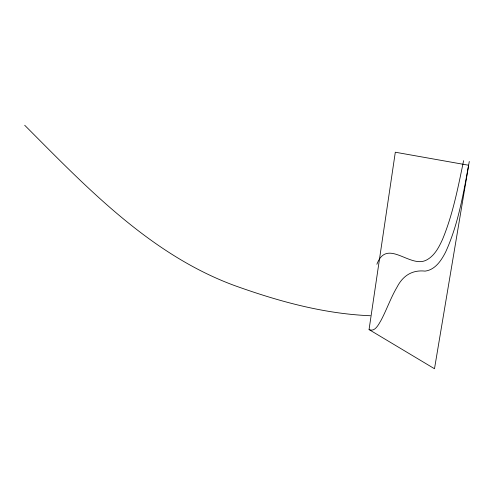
<?xml version="1.0" encoding="UTF-8"?>
<svg xmlns="http://www.w3.org/2000/svg" width="494" height="494" viewBox="0 0 494 494"><rect width="100%" height="100%" fill="white"/><g stroke="black" fill="none" stroke-linecap="round" stroke-linejoin="round"><path stroke-width="0.74" d="M369.055 329.578L395.311 152.22L468.664 165.249L434.492 368.74L369.055 329.578C374.897 332.369 378.528 324.509 380.936 320.532C386.74 309.639 390.705 297.845 397.003 287.199C402.845 275.763 412.157 269.712 425.112 271.113C435.251 269.835 441.383 260.369 445.637 252.026C458.673 223.473 463.6 192.098 469.3 161.476M463.613 160.661C458.074 187.257 452.949 214.248 442.501 239.448C439.055 246.988 434.961 254.984 427.625 259.424A37.458 22.959 -86.4 0 1 422.555 261.425C406.599 264.284 386.209 239.559 376.879 264.265M370.377 315.734C323.589 313.851 277.764 301.13 233.921 285.334C149.898 254.175 86.512 187.312 24.7 125.26"/></g></svg>
